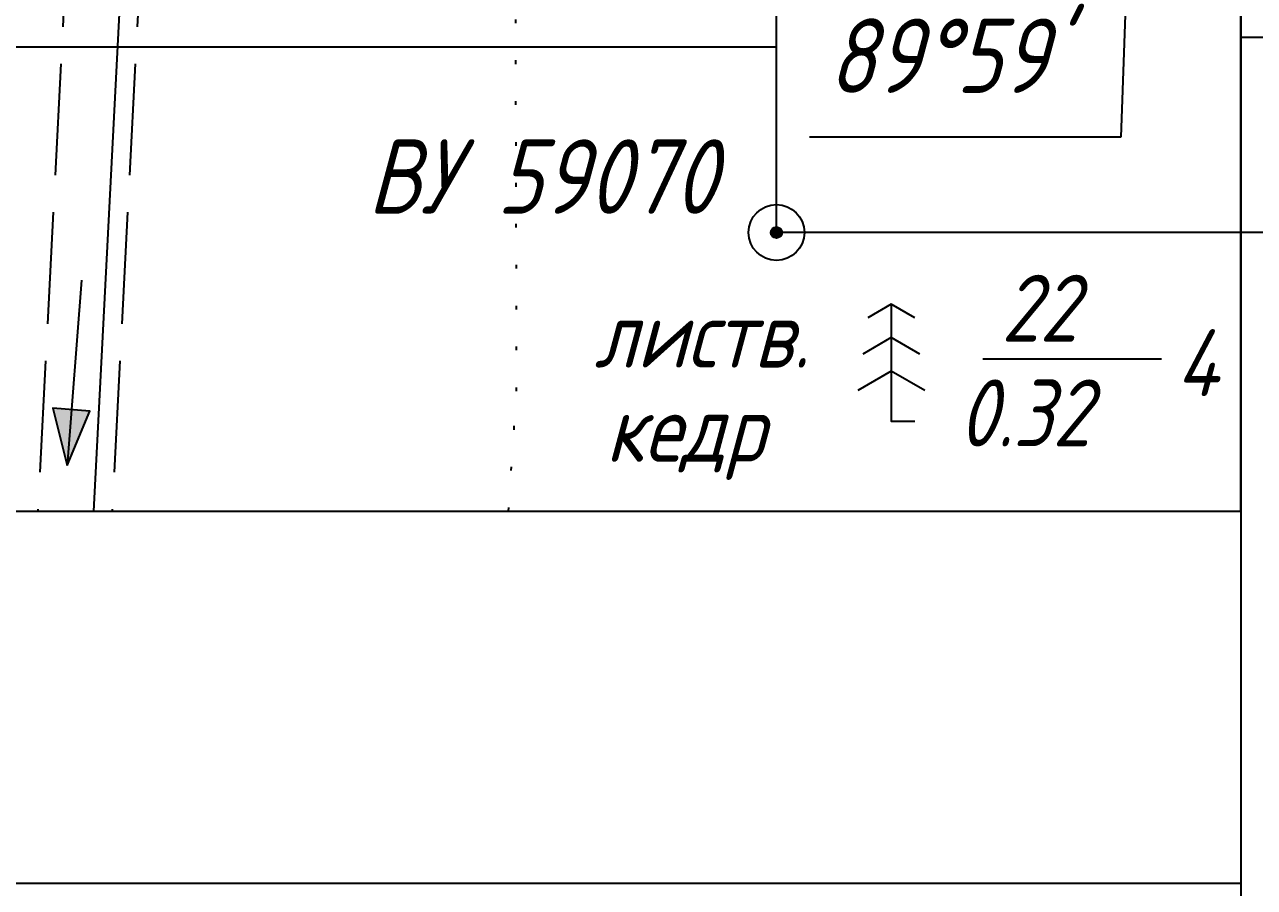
# Model space of a CAD drawing. Extents: x 0 to 841, y 0 to 683.
# Drawn here: x 186.36 to 219.42, y 336.77 to 359.98 of the extents above; entities that cross this region are included whole.
import ezdxf
from ezdxf import colors
from ezdxf.entities.mleader import LeaderData, LeaderLine
from ezdxf.enums import TextEntityAlignment as Align
from ezdxf.math import Vec2, Vec3

# ---------------------------------------------------------------- set-up
doc = ezdxf.new("R2010")
doc.units = 0
doc.linetypes.add('ИИDash_30_10', pattern=[4, 3, -1])
doc.linetypes.add('ИИDot', pattern=[1, 0, -1])
doc.layers.add('ИИ_ПРОФИЛЬ_025', color=7, linetype='Continuous', lineweight=25)
doc.layers.add('ТХ-Л', color=140, linetype='Continuous')
doc.styles.add('GOST-2.304_Type-B', font='GOST Common.ttf')
doc.styles.add('VNIPISIMPLEXCUR', font='simplex.shx', dxfattribs={"width": 0.8, "oblique": 15})
doc.dimstyles.new('ИИ-1000-м-dm$2', dxfattribs={"dimtxt": 2.5, "dimasz": 2.5, "dimexe": 1.25, "dimexo": 0, "dimgap": 1, "dimtad": 2, "dimtoh": 1, "dimzin": 1, "dimdsep": 46, "dimtxsty": 'VNIPISIMPLEXCUR', "dimcen": 2.5, "dimaunit": 1, "dimazin": 0, "dimtfac": 1, "dimtmove": 1, "dimatfit": 2, "dimfxl": 1, "dimarcsym": 0})

# ---------------------------------------------------------------- blocks, each defined once
blk = doc.blocks.new('ИИ053672А')
at = {"color": 0, "linetype": 'Continuous'}
for points in [[(0.7, 3.096), (0, 3.5), (-0.7, 3.096)], [(0, 3.5), (0, 0), (0.7, 0)], [(0.85, 2.009), (0, 2.5), (-0.85, 2.009)], [(1, 0.923), (0, 1.5), (-1, 0.923)]]:
    blk.add_lwpolyline(points, dxfattribs=at)
at = {"color": 0, "linetype": 'Continuous', "style": 'VNIPISIMPLEXCUR', "oblique": 15, "width": 0.8}
blk.add_attdef('RACE1', text='', height=2, dxfattribs=at).set_placement((-2, 2.25), align=Align.RIGHT)
blk.add_attdef('HEIGHT', (2, 2.25), '', height=2, dxfattribs=at)
blk.add_attdef('DISTANCE', text='', height=2, dxfattribs=at).set_placement((8.5, 1.75), align=Align.MIDDLE_LEFT)
blk.add_attdef('RACE2', text='', height=2, dxfattribs=at).set_placement((-2, 1.25), align=Align.TOP_RIGHT)
blk.add_attdef('THICKNESS', text='', height=2, dxfattribs=at).set_placement((2, 1.25), align=Align.TOP_LEFT)
blk = doc.blocks.new('ИИ15009')
at = {"linetype": 'Continuous', "lineweight": 25}
blk.add_hatch(color=0, dxfattribs=at).paths.add_polyline_path([(0, 0), (1.5, -0.5), (1.5, 0.5)])
at = {"color": 0, "linetype": 'Continuous', "lineweight": 25}
blk.add_lwpolyline([(0, 0), (1.5, -0.5), (1.5, 0.5)], close=True, dxfattribs=at)
blk.add_lwpolyline([(5, 0), (0, 0)], dxfattribs=at)
blk = doc.blocks.new('*D34')
at = {"layer": 'Defpoints', "color": 0, "transparency": 16777216}
for p in [(189.245, 366.884), (219.059, 366.884), (219.06, 366.884), (216.946, 363.226), (219.055, 346.884)]:
    blk.add_point(p, dxfattribs=at)
at = {"layer": 'ИИ_ПРОФИЛЬ_025', "color": 0, "lineweight": -2, "transparency": 16777216}
for p, q in [((216.071, 363.897), (215.832, 356.948)), ((215.832, 356.948), (207.465, 356.948))]:
    blk.add_line(p, q, dxfattribs=at)
blk.add_arc((219.059, 366.884), 4.225, 200.452, 249.5382, dxfattribs=at)
at = {"layer": 'ИИ_ПРОФИЛЬ_025', "color": 0, "transparency": 16777216}
for points in [[(214.854, 365.364), (215.346, 365.453), (214.834, 366.884)], [(217.626, 363.172), (217.537, 362.68), (219.058, 362.66)]]:
    blk.add_solid(points, dxfattribs=at)
at = {"layer": 'ИИ_ПРОФИЛЬ_025', "color": 0, "transparency": 16777216, "insert": (211.148, 359.139), "char_height": 2, "attachment_point": 5, "style": 'VNIPISIMPLEXCUR'}
blk.add_mtext("89°59'", dxfattribs=at)
blk = doc.blocks.new('ИИ050052Р')
at = {"linetype": 'Continuous', "lineweight": 25}
h = blk.add_hatch(color=0, dxfattribs=at)
edge = h.paths.add_edge_path()
edge.add_arc((0, 0), 0.15, 0, 360)
at = {"color": 0, "linetype": 'Continuous', "lineweight": 25}
for radius in [0.75, 0.15]:
    blk.add_circle((0, 0), radius, dxfattribs=at)
at = {"color": 0, "linetype": 'Continuous', "style": 'VNIPISIMPLEXCUR', "oblique": 15, "width": 0.8}
for tag, p in [('CENTRE', (1.45, 0.7)), ('HEIGHT', (1.45, -2.7))]:
    blk.add_attdef(tag, p, '', height=2, dxfattribs=at)
for tag, p in [('NUMBER', (-2, -1)), ('STATIONING', (-2, -4.4)), ('ALPHA', (-2, -7.8))]:
    blk.add_attdef(tag, text='', height=2, dxfattribs=at).set_placement(p, align=Align.RIGHT)
at = {"color": 253, "linetype": 'Continuous', "style": 'VNIPISIMPLEXCUR', "oblique": 15, "width": 0.8, "flags": 1}
blk.add_attdef('NOTE', text='', height=1.6, dxfattribs=at).set_placement((-2, -10.8), align=Align.RIGHT)
blk = doc.blocks.new('*D36')
at = {"layer": 'Defpoints', "color": 0, "transparency": 16777216}
for p in [(206.575, 379.386, 186.47), (201.548, 369.777), (101.756, 366.884), (218.243, 366.874), (206.573, 354.383, 186.47)]:
    blk.add_point(p, dxfattribs=at)
at = {"layer": 'ИИ_ПРОФИЛЬ_025', "color": 0, "lineweight": -2, "transparency": 16777216}
for p, q in [((199.294, 375.508), (194.559, 375.508)), ((202.471, 370.979), (199.294, 375.508))]:
    blk.add_line(p, q, dxfattribs=at)
blk.add_arc((206.574, 366.875), 5.804, 109.8383, 160.1513, dxfattribs=at)
at = {"layer": 'ИИ_ПРОФИЛЬ_025', "color": 0, "transparency": 16777216}
for points in [[(204.547, 372.662), (204.662, 372.006), (206.575, 372.678)], [(201.444, 368.788), (200.787, 368.903), (200.77, 366.875)]]:
    blk.add_solid(points, dxfattribs=at)
at = {"layer": 'ИИ_ПРОФИЛЬ_025', "color": 0, "transparency": 16777216, "insert": (196.427, 377.508), "char_height": 2, "attachment_point": 5, "style": 'VNIPISIMPLEXCUR'}
blk.add_mtext('90°', dxfattribs=at)

msp = doc.modelspace()

# ---------------------------------------------------------------- linework, layer by layer
at = {"layer": 'ИИ_ПРОФИЛЬ_025'}
for points in [[(219.06, 396.884), (219.06, 179.034)], [(190.28, 386.884), (189.245, 366.884), (188.215, 346.884)], [(190.28, 386.884), (189.245, 366.884), (188.215, 346.884)], [(219.055, 346.884), (219.059, 366.884), (219.061, 386.884)], [(219.06, 359.64), (233.808, 359.64)], [(212.122, 350.989), (216.928, 350.989)], [(95, 346.884), (219.06, 346.884)], [(101.756, 336.884), (219.06, 336.884)]]:
    msp.add_lwpolyline(points, dxfattribs=at)
at = {"layer": 'ИИ_ПРОФИЛЬ_025', "linetype": 'ИИDash_30_10', "flags": 128}
for points in [[(188.778, 386.884), (187.747, 366.962), (186.713, 346.884)], [(190.781, 386.884), (189.744, 366.859), (188.716, 346.884)]]:
    msp.add_lwpolyline(points, dxfattribs=at)
at = {"layer": 'ИИ_ПРОФИЛЬ_025', "linetype": 'ИИDot'}
msp.add_lwpolyline([(199.368, 346.884), (199.588, 350.115), (199.564, 360.73), (199.567, 371.189), (201.45, 378.792), (200.357, 386.884)], dxfattribs=at)
at = {"layer": 'ИИ_ПРОФИЛЬ_025'}
for points, elevation in [([(225.664, 354.381), (206.573, 354.383), (206.575, 379.386), (226.617, 379.382)], 186.47), ([(175.968, 346.884), (176.62, 359.378), (206.573, 359.375)], 372.535)]:
    msp.add_lwpolyline(points, dxfattribs=dict(at, elevation=elevation))

# ---------------------------------------------------------------- block references
ref = msp.add_blockref('ИИ050052Р', (206.573, 354.383, 372.545), dxfattribs=dict(at, rotation=0.0001318912554046251))
ref.add_attrib('NUMBER', 'ВУ 59070', dxfattribs={"layer": '0', "color": 0, "linetype": 'Continuous', "height": 2, "rotation": 0.0001, "style": 'VNIPISIMPLEXCUR', "oblique": 15, "width": 0.8}).set_placement((204.944, 354.889, 186.47), align=Align.RIGHT)
at = {"layer": 'ИИ_ПРОФИЛЬ_025', "zscale": 0.5, "rotation": 85.61310520999992}
msp.add_blockref('ИИ15009', (187.505, 348.12), dxfattribs=at)
at = {"layer": 'ИИ_ПРОФИЛЬ_025'}
ref = msp.add_blockref('ИИ053672А', (209.659, 349.305), dxfattribs=dict(at, xscale=0.9000000000000001, yscale=0.9000000000000001, zscale=0.9000000000000001, rotation=0.0001318912554053319))
ref.add_attrib('RACE1', 'листв.', dxfattribs={"layer": '0', "color": 0, "linetype": 'Continuous', "height": 1.8, "rotation": 0.0001, "style": 'VNIPISIMPLEXCUR', "oblique": 15, "width": 0.8}).set_placement((207.452, 350.75), align=Align.RIGHT)
ref.add_attrib('RACE2', 'кедр', dxfattribs={"layer": '0', "color": 0, "linetype": 'Continuous', "height": 1.8, "rotation": 0.0001, "style": 'VNIPISIMPLEXCUR', "oblique": 15, "width": 0.8}).set_placement((206.234, 350.016), align=Align.TOP_RIGHT)
ref.add_attrib('HEIGHT', '22', (212.613, 351.446), dxfattribs={"layer": '0', "color": 0, "linetype": 'Continuous', "height": 1.8, "rotation": 0.0001, "style": 'VNIPISIMPLEXCUR', "oblique": 15, "width": 0.8})
ref.add_attrib('THICKNESS', '0.32', dxfattribs={"layer": '0', "color": 0, "linetype": 'Continuous', "height": 1.8, "rotation": 0.0001, "style": 'VNIPISIMPLEXCUR', "oblique": 15, "width": 0.8}).set_placement((211.459, 350.43), align=Align.TOP_LEFT)
ref.add_attrib('DISTANCE', '4', dxfattribs={"layer": '0', "color": 0, "linetype": 'Continuous', "height": 1.8, "rotation": 0.0001, "style": 'VNIPISIMPLEXCUR', "oblique": 15, "width": 0.8}).set_placement((217.309, 350.88), align=Align.MIDDLE_LEFT)

# ---------------------------------------------------------------- dimensions: what is measured, and where the dimension line sits
for base, line1, line2, override, picture, middle in [((201.548, 369.777), ((206.573, 354.383, 186.47), (206.575, 379.386, 186.47)), ((101.756, 366.884), (218.243, 366.874)), {"dimtxt": 2, "dimasz": 2, "dimzin": 0, "dimadec": 0}, '*D36', (196.427, 377.508)), ((216.946, 363.226), ((219.055, 346.884), (219.059, 366.884)), ((189.245, 366.884), (219.06, 366.884)), {"dimtxt": 2, "dimasz": 1.5}, '*D34', (211.148, 359.139))]:
    dim = msp.add_angular_dim_2l(base=base, line1=line1, line2=line2, dimstyle='ИИ-1000-м-dm$2', override=override, dxfattribs=at)
    dim.commit()
    dim.dimension.update_dxf_attribs({"geometry": picture, "text_midpoint": middle, "dimtype": 162})

# ---------------------------------------------------------------- leaders
at = {"layer": 'ТХ-Л', "linetype": 'Continuous'}
ml = msp.add_multileader_mtext('Standard', dxfattribs=at)
ml.set_content('{\\Fc:\\3dservice\\simplex|c204;\\Q15;\\W0.8;Узел врезки трубопроводов от Кг N72,65\\P(см. лист 36)}', color=256, style='GOST-2.304_Type-B')
ml.set_leader_properties()
ml.build(insert=Vec2(0, 0))
ml.multileader.update_dxf_attribs({"has_dogleg": 0, "text_left_attachment_type": 6, "text_right_attachment_type": 6, "dogleg_length": 1, "arrow_head_size": 0.18})
ctx = ml.context
ctx.base_point, ctx.char_height, ctx.arrow_head_size, ctx.landing_gap_size, ctx.plane_origin = Vec3(231.345, 387.826), 3.5, 0.18, 0, Vec3(220.495, 369.229)
ctx.left_attachment, ctx.right_attachment = 6, 6
notes = []
notes.append((ctx, [(0, (1, 1, 0), (230.345, 387.826), (1, 0), 1, [(0, [(220.495, 369.229), (229.845, 388.093)], 0, [])])]))
ctx.mtext.insert, ctx.mtext.line_spacing_factor, ctx.mtext.flow_direction = Vec3(231.345, 392.493), 0.908571, 5
for ctx, leaders in notes:
    for number, flags, end, landing, length, lines in leaders:
        leader = LeaderData()
        leader.index, (leader.has_last_leader_line, leader.has_dogleg_vector, leader.attachment_direction) = number, flags
        leader.last_leader_point, leader.dogleg_vector, leader.dogleg_length = Vec3(end), Vec3(landing), length
        for number, points, colour, breaks in lines:
            line = LeaderLine()
            line.index, line.vertices, line.color, line.breaks = number, Vec3.list(points), colors.encode_raw_color(colour), breaks
            leader.lines.append(line)
        ctx.leaders.append(leader)

doc.saveas('drawing.dxf')
